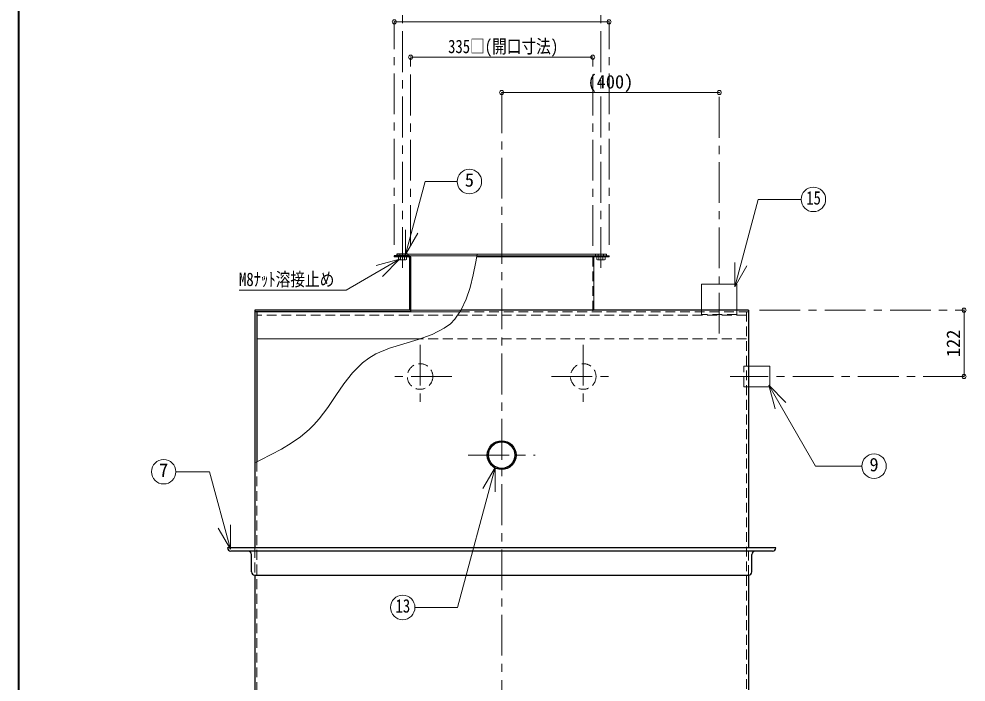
# Model space of a CAD drawing. Units: millimetres at full size, sheet at 1:15; details may follow other scales. Extents: x -3184 to 2891, y -2037 to 2178.
# Drawn here: x -3184 to -1443, y -663 to 556 of the extents above; entities that cross this region are included whole.
import ezdxf
from ezdxf.enums import TextEntityAlignment as Align

# ---------------------------------------------------------------- set-up
doc = ezdxf.new("R2010")
doc.units = ezdxf.units.MM
doc.header["$LTSCALE"] = 15
doc.header["$PDMODE"] = 32
doc.header["$PDSIZE"] = 7.5
doc.linetypes.add('CHAIN1', pattern=[8, 5, -1, 1, -1])
doc.linetypes.add('DASHED1', pattern=[1.8, 1.2, -0.6])
doc.layers.add('0-0', color=7, linetype='Continuous', lineweight=18)
doc.styles.add('ＭＳ ゴシック', font='')
doc.styles.get('ＭＳ ゴシック').set_extended_font_data('MS Gothic')

msp = doc.modelspace()

# ---------------------------------------------------------------- linework, layer by layer
at = {"layer": '0-0', "color": 1, "lineweight": 40}
msp.add_line((-3184.2, -2037.13), (-3184.2, 2177.87), dxfattribs=at)
at = {"layer": '0-0', "color": 4, "linetype": 'CHAIN1', "lineweight": 9}
for p, q in [((-2479.2, 97.87), (-2479.2, 783.77)), ((-2114.2, 97.87), (-2114.2, 783.77)), ((-2494.2, 140.37), (-2494.2, 550.37)), ((-2099.2, 140.37), (-2099.2, 550.37)), ((-2464.2, 138.37), (-2464.2, 485.37)), ((-2129.2, 138.37), (-2129.2, 485.37)), ((-2296.7, 420.37), (-2296.7, -1375.63)), ((-1896.7, -22.63), (-1896.7, 420.37)), ((-1822.7, 20.37), (-1446.7, 20.37)), ((-2446.7, -43.13), (-2446.7, -160.13)), ((-2146.7, -43.13), (-2146.7, -160.13)), ((-2388.2, -101.63), (-2505.2, -101.63)), ((-2205.2, -101.63), (-2088.2, -101.63)), ((-1446.7, -101.63), (-1876.7, -101.63)), ((-2358.2, -246.13), (-2235.2, -246.13))]:
    msp.add_line(p, q, dxfattribs=at)
at = {"layer": '0-0', "color": 4, "lineweight": 9}
for p, q in [((-2494.2, 550.37), (-2099.2, 550.37)), ((-2464.2, 485.37), (-2129.2, 485.37)), ((-2296.7, 420.37), (-1896.7, 420.37)), ((-2469.2, 123.37), (-2341.68, 123.37)), ((-2466.2, 120.37), (-2342.23, 120.37)), ((-2127.2, 117.37), (-2127.2, 20.37)), ((-1929.2, 68.37), (-1864.2, 68.37)), ((-1929.2, 20.37), (-1929.2, 68.37)), ((-1864.2, 20.37), (-1864.2, 68.37)), ((-2464.2, 20.37), (-2371.2, 20.37)), ((-1446.7, -101.63), (-1446.7, 20.37)), ((-2464.2, 17.37), (-2373.29, 17.37)), ((-2447.68, -32.63), (-2746.7, -32.63))]:
    msp.add_line(p, q, dxfattribs=at)
at = {"layer": '0-0'}
for p, q in [((-2473.27, 122.8), (-2437.37, 256.77)), ((-2378.5, 256.77), (-2437.37, 256.77)), ((-1868.24, 63.06), (-1825.14, 223.9)), ((-1746.11, 223.9), (-1825.14, 223.9)), ((-2473.27, 122.8), (-2473.27, 167.8)), ((-2473.27, 122.8), (-2450.77, 161.77)), ((-2104.2, 123.37), (-2341.68, 123.37)), ((-2104.2, 123.37), (-2104.2, 120.37)), ((-2484.27, 113.98), (-2582.52, 57.26)), ((-2484.27, 113.98), (-2527.74, 102.33)), ((-2484.27, 113.98), (-2516.09, 82.16)), ((-2485.45, 112.87), (-2472.95, 112.87)), ((-2482.95, 118.07), (-2482.95, 113.37)), ((-2475.45, 118.07), (-2475.45, 113.37)), ((-2099.2, 118.37), (-2342.59, 118.37)), ((-2099.2, 120.37), (-2342.23, 120.37)), ((-2107.95, 112.87), (-2120.45, 112.87)), ((-2117.95, 118.07), (-2117.95, 113.37)), ((-2110.45, 118.07), (-2110.45, 113.37)), ((-2099.2, 118.37), (-2099.2, 120.37)), ((-1868.24, 63.06), (-1868.24, 108.06)), ((-1868.24, 63.06), (-1845.74, 102.03)), ((-2582.52, 57.26), (-2779.57, 57.26)), ((-1842.7, -82.63), (-1803.7, -82.63)), ((-1803.7, -120.63), (-1803.7, -82.63)), ((-1842.7, -120.63), (-1803.7, -120.63)), ((-1805.83, -117.38), (-1794.19, -160.84)), ((-1805.83, -117.38), (-1774.02, -149.2)), ((-1805.83, -117.38), (-1719.78, -266.43)), ((-2833.61, -276.67), (-2895.63, -276.67)), ((-2795.43, -419.17), (-2833.61, -276.67)), ((-2308.73, -268.74), (-2331.23, -307.71)), ((-2308.73, -268.74), (-2308.73, -313.74)), ((-1634.61, -266.43), (-1719.78, -266.43)), ((-2795.43, -419.17), (-2817.93, -380.19)), ((-2795.43, -419.17), (-2795.43, -374.17))]:
    msp.add_line(p, q, dxfattribs=at)
at = {"layer": '0-0', "color": 5, "lineweight": 25}
for p, q in [((-2469.2, 123.37), (-2489.2, 123.37)), ((-2489.2, 123.37), (-2489.2, 120.37)), ((-2469.2, 123.37), (-2469.2, 120.37)), ((-2466.2, 120.37), (-2494.2, 120.37)), ((-2494.2, 120.37), (-2494.2, 118.37)), ((-2467.2, 118.37), (-2494.2, 118.37)), ((-2466.2, 117.37), (-2466.2, 20.37)), ((-2464.2, 118.37), (-2464.2, 17.37)), ((-2750.7, 20.37), (-2750.7, -416.63)), ((-2464.2, 20.37), (-2750.7, 20.37)), ((-1842.7, 20.37), (-2371.2, 20.37)), ((-1842.7, 20.37), (-1842.7, -416.63)), ((-2464.2, 17.37), (-2750.7, 17.37)), ((-2746.7, 17.37), (-2746.7, -258.37)), ((-1792.7, -416.63), (-2800.7, -416.63)), ((-1798.7, -422.63), (-2794.7, -422.63)), ((-2756.7, -460.63), (-2756.7, -428.63)), ((-1836.7, -460.63), (-1836.7, -428.63)), ((-2750.7, -466.63), (-2750.7, -851.63)), ((-2750.7, -466.63), (-1842.7, -466.63)), ((-1842.7, -466.63), (-1842.7, -851.63))]:
    msp.add_line(p, q, dxfattribs=at)
at = {"layer": '0-0', "color": 4, "linetype": 'DASHED1', "lineweight": 9}
for p, q in [((-2484.2, 118.37), (-2484.2, 123.37)), ((-2474.2, 118.37), (-2474.2, 123.37)), ((-2124.2, 123.37), (-2124.2, 120.37)), ((-2119.2, 118.37), (-2119.2, 123.37)), ((-2109.2, 118.37), (-2109.2, 123.37)), ((-2129.2, 118.37), (-2129.2, 17.37)), ((-1929.2, 12.37), (-1929.2, 20.37)), ((-1864.2, 12.37), (-1864.2, 20.37)), ((-1846.7, 11.37), (-2746.7, 11.37)), ((-1864.2, 12.37), (-1929.2, 12.37)), ((-1846.7, -32.63), (-2447.68, -32.63)), ((-1842.7, -120.63), (-1851.7, -120.63))]:
    msp.add_line(p, q, dxfattribs=at)
at = {"layer": '0-0', "linetype": 'DASHED1'}
for p, q in [((-1842.7, 17.37), (-2373.29, 17.37)), ((-1846.7, 17.37), (-1846.7, -1282.63)), ((-2746.7, -258.37), (-2746.7, -1282.63)), ((-2750.7, -416.63), (-2750.7, -466.63)), ((-1842.7, -466.63), (-1842.7, -416.63))]:
    msp.add_line(p, q, dxfattribs=at)
at = {"layer": '0-0'}
for points in [[(-2341.68, 123.37), (-2344.25, 109.23), (-2348.99, 85.17), (-2354.64, 62.03), (-2361.75, 40.39), (-2370.9, 20.81), (-2382.65, 3.88), (-2390.89, -4.5), (-2402.15, -12.98), (-2424.68, -24.5), (-2449.93, -33.43), (-2476.49, -41.32), (-2502.94, -49.72), (-2527.86, -60.18), (-2541.07, -67.81), (-2552.81, -76.63), (-2570.77, -94.57), (-2586.71, -114.99), (-2601.58, -136.72), (-2616.36, -158.62), (-2632.04, -179.53), (-2641.92, -190.75), (-2650.52, -199.21), (-2666.45, -212.49), (-2683.58, -224.4), (-2701.64, -235.23), (-2720.37, -245.28), (-2739.51, -254.86), (-2750.7, -260.32)], [(-2486.68, 118.07), (-2486.68, 113.37), (-2485.45, 112.87)], [(-2471.72, 118.07), (-2471.72, 113.37), (-2472.95, 112.87)], [(-2121.68, 118.07), (-2121.68, 113.37), (-2120.45, 112.87)], [(-2106.72, 118.07), (-2106.72, 113.37), (-2107.95, 112.87)], [(-2308.73, -268.74), (-2377.68, -526.08), (-2456.2, -526.08)]]:
    msp.add_lwpolyline(points, dxfattribs=at)
at = {"layer": '0-0', "color": 4, "linetype": 'DASHED1', "lineweight": 9}
msp.add_lwpolyline([(-1851.7, -120.63), (-1851.7, -82.63), (-1842.7, -82.63)], dxfattribs=at)
at = {"layer": '0-0'}
for centre in [(-2356, 256.77), (-1723.61, 223.9), (-2918.13, -276.67), (-1612.11, -266.43), (-2478.7, -526.08)]:
    msp.add_circle(centre, 22.5, dxfattribs=at)
at = {"layer": '0-0', "color": 4, "linetype": 'DASHED1', "lineweight": 9}
for centre in [(-2446.7, -101.63), (-2146.7, -101.63)]:
    msp.add_circle(centre, 23.5, dxfattribs=at)
at = {"layer": '0-0', "color": 5, "lineweight": 25}
for radius in [26.5, 24.3]:
    msp.add_circle((-2296.7, -246.13), radius, dxfattribs=at)
at = {"layer": '0-0'}
for centre, radius, start, end in [((-2486.38, 118.07), 0.3, 90, 180), ((-2485.69, 120.52), 7.65, 271.74524, 290.89913), ((-2483.25, 118.07), 0.3, 0, 90), ((-2482.65, 118.07), 0.3, 90, 180), ((-2479.2, 127.2), 14.33, 254.82182, 285.17818), ((-2475.75, 118.07), 0.3, 0, 90), ((-2475.15, 118.07), 0.3, 90, 180), ((-2472.72, 120.52), 7.65, 249.10087, 268.25476), ((-2472.02, 118.07), 0.3, 0, 90), ((-2121.38, 118.07), 0.3, 90, 180), ((-2120.69, 120.52), 7.65, 271.74524, 290.89913), ((-2118.25, 118.07), 0.3, 0, 90), ((-2117.65, 118.07), 0.3, 90, 180), ((-2114.2, 127.2), 14.33, 254.82182, 285.17818), ((-2110.75, 118.07), 0.3, 0, 90), ((-2110.15, 118.07), 0.3, 90, 180), ((-2107.72, 120.52), 7.65, 249.10087, 268.25476), ((-2107.02, 118.07), 0.3, 0, 90)]:
    msp.add_arc(centre, radius, start, end, dxfattribs=at)
at = {"layer": '0-0', "color": 5, "lineweight": 25}
for centre, radius, start, end in [((-2467.2, 117.37), 1, 0, 90), ((-2466.2, 118.37), 2, 0, 90), ((-2794.7, -416.63), 6, 180, 270), ((-1798.7, -416.63), 6, 270, 0), ((-2762.7, -428.63), 6, 0, 90), ((-1830.7, -428.63), 6, 90, 180), ((-2750.7, -460.63), 6, 180, 270), ((-1842.7, -460.63), 6, 270, 0)]:
    msp.add_arc(centre, radius, start, end, dxfattribs=at)
at = {"layer": '0-0', "color": 4, "linetype": 'DASHED1', "lineweight": 9}
msp.add_arc((-2127.2, 118.37), 2, 90, 180, dxfattribs=at)
at = {"layer": '0-0', "color": 4, "lineweight": 9}
msp.add_arc((-2126.2, 117.37), 1, 90, 180, dxfattribs=at)
at = {"layer": '0-0', "color": 1}
for p in [(-2494.2, 550.37), (-2099.2, 550.37), (-2464.2, 485.37), (-2129.2, 485.37), (-2296.7, 420.37), (-1896.7, 420.37), (-1446.7, 20.37), (-1446.7, -101.63)]:
    msp.add_point(p, dxfattribs=at)

# ---------------------------------------------------------------- texts
at = {"layer": '0-0', "style": 'ＭＳ ゴシック', "width": 0.8}
for s, p in [('335□(開口寸法)', (-2395.14, 485.37)), ('15', (-1736.73, 207.02)), ('M8ﾅｯﾄ溶接止め', (-2779.57, 57.26)), ('13', (-2491.82, -542.95))]:
    msp.add_text(s, height=24.74, dxfattribs=at).set_placement(p, align=Align.BOTTOM_LEFT)
at = {"layer": '0-0', "style": 'ＭＳ ゴシック'}
for s, p in [('(400)', (-2138.89, 420.37)), ('5', (-2364.44, 239.89)), ('9', (-1620.54, -283.31)), ('7', (-2926.57, -293.55))]:
    msp.add_text(s, height=24.74, dxfattribs=at).set_placement(p, align=Align.BOTTOM_LEFT)
msp.add_text('122', height=24.74, rotation=90, dxfattribs=at).set_placement((-1446.7, -65.94), align=Align.BOTTOM_LEFT)

doc.saveas('drawing.dxf')
